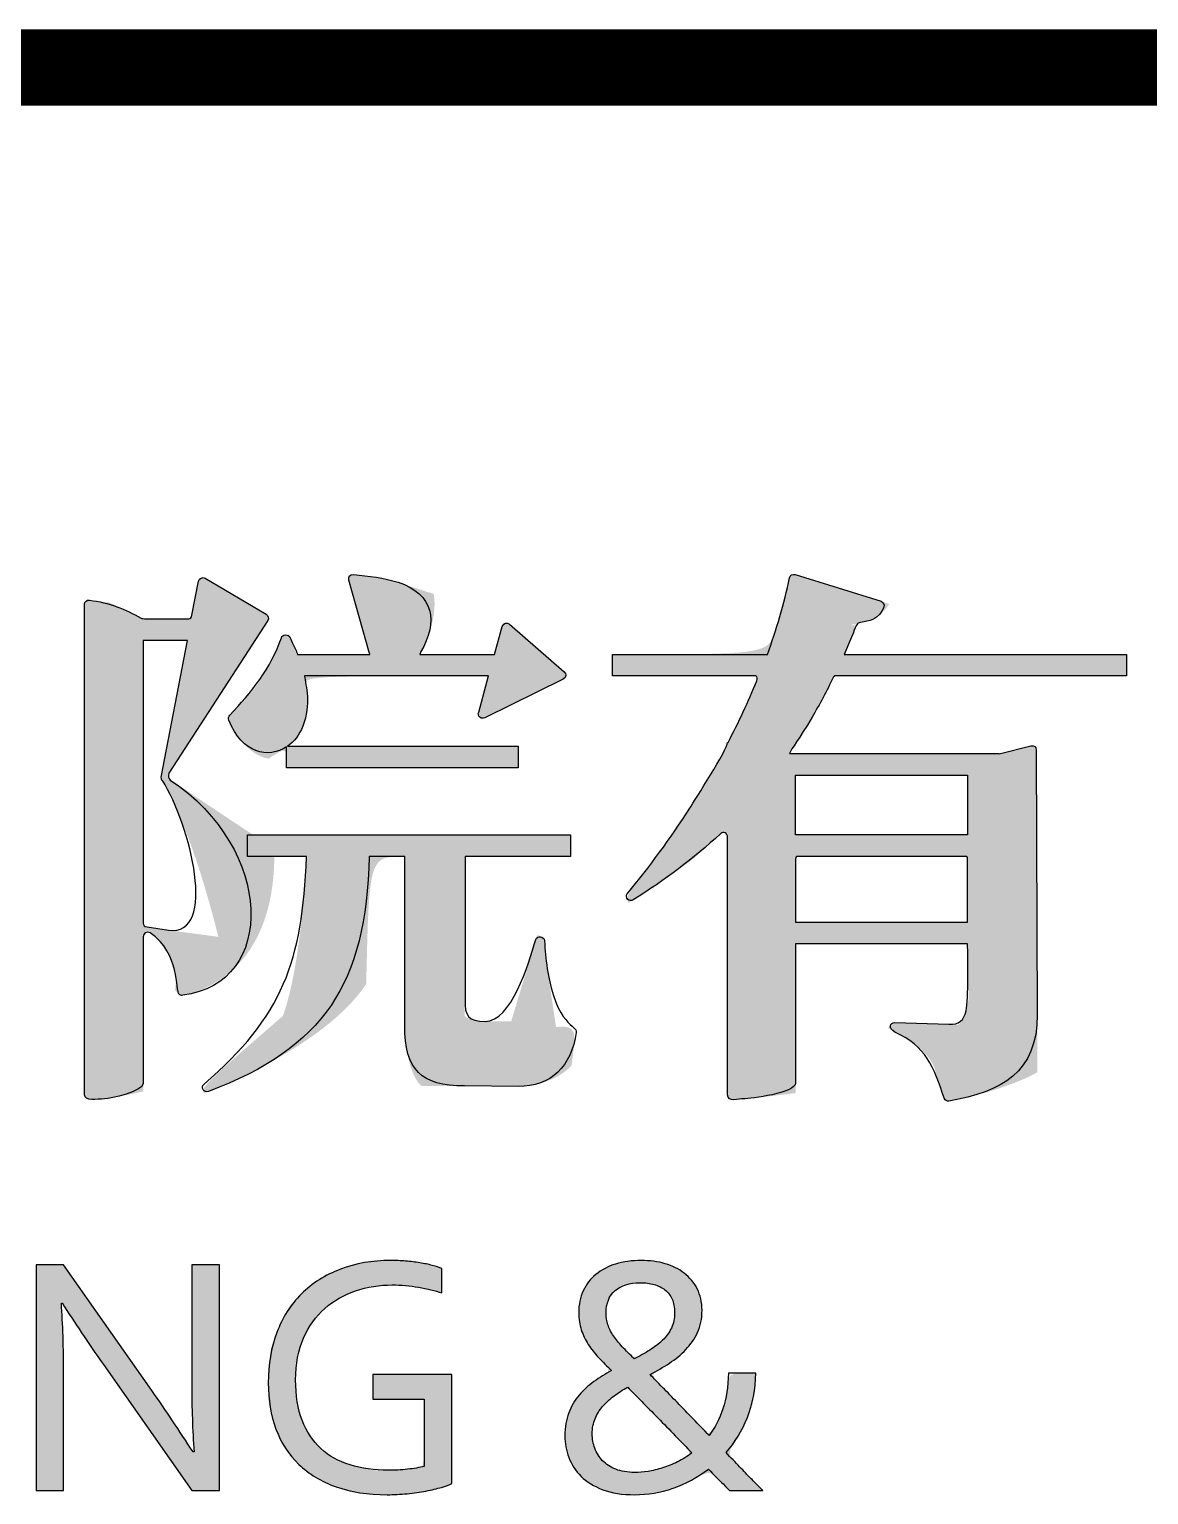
# Model space of a CAD drawing. Extents: x -18502 to 259858, y -468734 to 127958.
# Drawn here: x 102464 to 103840, y -291862 to -290062 of the extents above; entities that cross this region are included whole.
import ezdxf

# ---------------------------------------------------------------- set-up
doc = ezdxf.new("R2010")
doc.units = 0
doc.header["$LTSCALE"] = 1000
doc.layers.add('参照-TK_A1$0$TK', color=161, linetype='CONTINUOUS')
doc.layers.add('参照-TK_A1$0$图层 1', color=7, linetype='CONTINUOUS')

# ---------------------------------------------------------------- blocks, each defined once
blk = doc.blocks.new('参照-TK_A1$0$block 6')
at = {"layer": '参照-TK_A1$0$图层 1'}
h = blk.add_hatch(color=7, dxfattribs=at)
h.dxf.hatch_style = 2
edge = h.paths.add_edge_path()
edge.add_spline(control_points=[(47.2992, -11.998), (47.2992, -11.998), (47.2992, -11.998), (47.3055, -12.0007), (47.3547, -12.0346), (47.3458, -12.094), (47.3529, -12.1013), (47.3539, -12.1022), (47.3556, -12.1031), (47.3584, -12.1022), (47.5122, -12.084), (47.5078, -11.8636), (47.3377, -11.7512), (47.335, -11.7484), (47.3341, -11.7448), (47.3359, -11.7403), (47.3359, -11.7403), (47.497, -11.4907), (47.497, -11.4907), (47.4996, -11.4879), (47.4979, -11.4834), (47.4943, -11.4807), (47.4943, -11.4807), (47.395, -11.4221), (47.395, -11.4221), (47.3905, -11.4193), (47.3851, -11.4221), (47.3842, -11.4267), (47.3842, -11.4267), (47.3735, -11.4824), (47.3735, -11.4824), (47.3729, -11.4861), (47.3708, -11.4877), (47.3682, -11.4884), (47.3682, -11.4884), (47.2992, -11.4884), (47.2992, -11.4884), (47.2946, -11.488), (47.2912, -11.4876), (47.2903, -11.4871), (47.2653, -11.4725), (47.2376, -11.4615), (47.2063, -11.4578), (47.2018, -11.4569), (47.1982, -11.4606), (47.1982, -11.4643), (47.1982, -11.4643), (47.1982, -12.2648), (47.1982, -12.2648), (47.1982, -12.2759), (47.2188, -12.2722), (47.2305, -12.2713), (47.2402, -12.2713), (47.2939, -12.2594), (47.2939, -12.2466), (47.2939, -12.2466), (47.2939, -12.0071), (47.2939, -12.0071), (47.2939, -12.0007), (47.2992, -11.998)], knot_values=[0, 0, 0, 0, 0.5001, 0.5001, 1, 1, 1, 2, 2, 2, 3, 3, 3, 4, 4, 4, 5, 5, 5, 6, 6, 6, 7, 7, 7, 8, 8, 8, 9, 9, 9, 10, 10, 10, 11, 11, 11, 12, 12, 12, 13, 13, 13, 14, 14, 14, 15, 15, 15, 16, 16, 16, 17, 17, 17, 18, 18, 18, 19, 19, 19, 19], degree=3, periodic=0)
edge = h.paths.add_edge_path()
edge.add_spline(control_points=[(47.3661, -11.5235), (47.3661, -11.5235), (47.3661, -11.5235), (47.3661, -11.5235), (47.3661, -11.5235), (47.3234, -11.7467), (47.3234, -11.7467), (47.3234, -11.7495), (47.3243, -11.7512), (47.3252, -11.7521), (47.3709, -11.8235), (47.4165, -12.0071), (47.335, -11.9962), (47.335, -11.9962), (47.3002, -11.9907), (47.3002, -11.9907), (47.2957, -11.9907), (47.2939, -11.9889), (47.2939, -11.9842), (47.2939, -11.9842), (47.2939, -11.5235), (47.2939, -11.5235), (47.2939, -11.5235), (47.3661, -11.5235)], knot_values=[0, 0, 0, 0, 0.5001, 0.5001, 1, 1, 1, 2, 2, 2, 3, 3, 3, 4, 4, 4, 5, 5, 5, 6, 6, 6, 7, 7, 7, 7], degree=3, periodic=0)
h = blk.add_hatch(color=7, dxfattribs=at)
h.dxf.hatch_style = 2
edge = h.paths.add_edge_path()
edge.add_spline(control_points=[(47.5327, -11.5136), (47.5327, -11.5136), (47.5327, -11.5136), (47.5256, -11.5145), (47.5229, -11.5145), (47.5202, -11.5163), (47.5193, -11.519), (47.5024, -11.5693), (47.4701, -11.6086), (47.4352, -11.6452), (47.4334, -11.6479), (47.4326, -11.6507), (47.4334, -11.6534), (47.4555, -11.7089), (47.4985, -11.7165), (47.5279, -11.6968), (47.5279, -11.6968), (47.5279, -11.7312), (47.5279, -11.7312), (47.5279, -11.7312), (47.9058, -11.7312), (47.9058, -11.7312), (47.9058, -11.7312), (47.9058, -11.6961), (47.9058, -11.6961), (47.9058, -11.6961), (47.5293, -11.6961), (47.5293, -11.6961), (47.54, -11.6885), (47.549, -11.6773), (47.5542, -11.6635), (47.5687, -11.6271), (47.5589, -11.5972), (47.5569, -11.5814), (47.5569, -11.5814), (47.8574, -11.5814), (47.8574, -11.5814), (47.8574, -11.5814), (47.8413, -11.6405), (47.8413, -11.6405), (47.8386, -11.6469), (47.845, -11.6525), (47.8512, -11.6497), (47.8512, -11.6497), (47.979, -11.5867), (47.979, -11.5867), (47.9854, -11.5839), (47.9845, -11.5775), (47.9809, -11.5748), (47.9809, -11.5748), (47.8914, -11.4971), (47.8914, -11.4971), (47.8878, -11.4935), (47.8824, -11.4943), (47.8798, -11.5007), (47.8798, -11.5007), (47.8669, -11.5463), (47.8669, -11.5463), (47.8669, -11.5463), (47.7455, -11.5463), (47.7455, -11.5463), (47.7456, -11.5451), (47.746, -11.5439), (47.7466, -11.5427), (47.7759, -11.4926), (47.768, -11.4477), (47.7098, -11.4285), (47.6875, -11.4212), (47.6615, -11.4184), (47.6374, -11.4158), (47.6312, -11.4158), (47.6285, -11.4184), (47.6294, -11.4249), (47.6294, -11.4249), (47.6633, -11.5446), (47.6633, -11.5446), (47.6636, -11.5452), (47.6636, -11.5458), (47.6636, -11.5463), (47.6636, -11.5463), (47.5459, -11.5463), (47.5459, -11.5463), (47.5436, -11.5411), (47.5414, -11.5345), (47.5381, -11.5291), (47.5355, -11.5227), (47.5327, -11.5136)], knot_values=[0, 0, 0, 0, 0.5001, 0.5001, 1, 1, 1, 2, 2, 2, 3, 3, 3, 4, 4, 4, 5, 5, 5, 6, 6, 6, 7, 7, 7, 8, 8, 8, 9, 9, 9, 10, 10, 10, 11, 11, 11, 12, 12, 12, 13, 13, 13, 14, 14, 14, 15, 15, 15, 16, 16, 16, 17, 17, 17, 18, 18, 18, 19, 19, 19, 20, 20, 20, 21, 21, 21, 22, 22, 22, 23, 23, 23, 24, 24, 24, 25, 25, 25, 26, 26, 26, 27, 27, 27, 28, 28, 28, 28], degree=3, periodic=0)
h = blk.add_hatch(color=7, dxfattribs=at)
h.dxf.hatch_style = 2
edge = h.paths.add_edge_path()
edge.add_spline(control_points=[(48.8985, -11.5814), (48.8985, -11.5814), (48.8985, -11.5814), (48.8985, -11.5814), (48.8985, -11.5814), (48.8985, -11.5463), (48.8985, -11.5463), (48.8985, -11.5463), (48.4375, -11.5463), (48.4375, -11.5463), (48.4674, -11.4824), (48.4483, -11.4994), (48.48, -11.4907), (48.4942, -11.4879), (48.5112, -11.4643), (48.4979, -11.4596), (48.4979, -11.4596), (48.3575, -11.4158), (48.3575, -11.4158), (48.353, -11.4148), (48.3495, -11.4167), (48.3484, -11.4212), (48.3397, -11.4639), (48.3271, -11.5059), (48.3124, -11.5463), (48.3124, -11.5463), (48.0598, -11.5463), (48.0598, -11.5463), (48.0598, -11.5463), (48.0598, -11.5814), (48.0598, -11.5814), (48.0598, -11.5814), (48.2937, -11.5814), (48.2937, -11.5814), (48.2959, -11.5835), (48.2965, -11.5864), (48.2949, -11.5894), (48.2814, -11.6233), (48.2653, -11.6571), (48.2482, -11.6899), (48.2482, -11.6899), (48.2474, -11.6899), (48.2474, -11.6899), (48.2474, -11.7009), (48.1937, -11.7841), (48.1858, -11.7969), (48.1535, -11.848), (48.1204, -11.892), (48.0837, -11.9368), (48.0792, -11.9431), (48.0864, -11.9514), (48.0936, -11.9468), (48.1446, -11.9148), (48.192, -11.8792), (48.2358, -11.839), (48.2403, -11.8344), (48.2474, -11.838), (48.2474, -11.8444), (48.2474, -11.8444), (48.2474, -12.2648), (48.2474, -12.2648), (48.2474, -12.2777), (48.2662, -12.2713), (48.2733, -12.2713), (48.285, -12.2713), (48.3584, -12.2621), (48.3584, -12.2457), (48.3584, -12.2457), (48.3584, -12.0185), (48.3584, -12.0185), (48.3584, -12.0185), (48.6391, -12.0185), (48.6391, -12.0185), (48.6392, -12.0408), (48.6409, -12.1086), (48.6365, -12.1278), (48.6338, -12.1433), (48.624, -12.1507), (48.6087, -12.1498), (48.6087, -12.1498), (48.5202, -12.1471), (48.5202, -12.1471), (48.5122, -12.1471), (48.5095, -12.1561), (48.5202, -12.1625), (48.5703, -12.1845), (48.5846, -12.2201), (48.6008, -12.2704), (48.6025, -12.2741), (48.6052, -12.2759), (48.6087, -12.275), (48.6947, -12.2603), (48.7528, -12.2283), (48.7528, -12.1342), (48.7528, -12.1342), (48.751, -11.7029), (48.751, -11.7029), (48.751, -11.6963), (48.7483, -11.6945), (48.7421, -11.6955), (48.7421, -11.6955), (48.6904, -11.7087), (48.6904, -11.7087), (48.6904, -11.7087), (48.6904, -11.7081), (48.6904, -11.7081), (48.6904, -11.7081), (48.3482, -11.7081), (48.3482, -11.7081), (48.3517, -11.6999), (48.3639, -11.6852), (48.3852, -11.6488), (48.3976, -11.6278), (48.4093, -11.6058), (48.4201, -11.5831), (48.4208, -11.5822), (48.4214, -11.5819), (48.4221, -11.5814), (48.4221, -11.5814), (48.8985, -11.5814)], knot_values=[0, 0, 0, 0, 0.5001, 0.5001, 1, 1, 1, 2, 2, 2, 3, 3, 3, 4, 4, 4, 5, 5, 5, 6, 6, 6, 7, 7, 7, 8, 8, 8, 9, 9, 9, 10, 10, 10, 11, 11, 11, 12, 12, 12, 13, 13, 13, 14, 14, 14, 15, 15, 15, 16, 16, 16, 17, 17, 17, 18, 18, 18, 19, 19, 19, 20, 20, 20, 21, 21, 21, 22, 22, 22, 23, 23, 23, 24, 24, 24, 25, 25, 25, 26, 26, 26, 27, 27, 27, 28, 28, 28, 29, 29, 29, 30, 30, 30, 31, 31, 31, 32, 32, 32, 33, 33, 33, 34, 34, 34, 35, 35, 35, 36, 36, 36, 37, 37, 37, 38, 38, 38, 39, 39, 39, 39], degree=3, periodic=0)
h.paths.add_polyline_path([(48.6391, -11.7432), (48.6391, -11.8408), (48.3584, -11.8408), (48.3584, -11.7432)])
edge = h.paths.add_edge_path()
edge.add_spline(control_points=[(48.3584, -11.8801), (48.3584, -11.8801), (48.3584, -11.8801), (48.3584, -11.8801), (48.3584, -11.8784), (48.359, -11.8772), (48.3597, -11.876), (48.3597, -11.876), (48.6378, -11.876), (48.6378, -11.876), (48.6384, -11.8772), (48.6391, -11.8784), (48.6391, -11.8801), (48.6391, -11.8801), (48.6391, -11.9833), (48.6391, -11.9833), (48.6391, -11.9833), (48.3584, -11.9833), (48.3584, -11.9833), (48.3584, -11.9833), (48.3584, -11.8801)], knot_values=[0, 0, 0, 0, 0.5001, 0.5001, 1, 1, 1, 2, 2, 2, 3, 3, 3, 4, 4, 4, 5, 5, 5, 6, 6, 6, 6], degree=3, periodic=0)
h = blk.add_hatch(color=7, dxfattribs=at)
h.dxf.hatch_style = 2
edge = h.paths.add_edge_path()
edge.add_spline(control_points=[(47.7474, -12.2503), (47.7474, -12.2503), (47.7474, -12.2503), (47.8182, -12.2503), (47.8182, -12.2503), (47.9057, -12.2512), (47.9057, -12.2512), (47.9594, -12.2521), (47.9926, -12.2175), (48.0005, -12.1633), (48.0032, -12.1507), (47.9675, -12.1543), (47.9532, -12.0592), (47.9505, -12.0419), (47.9496, -12.0291), (47.9487, -12.0135), (47.9478, -12.0063), (47.9371, -12.0044), (47.9343, -12.0117), (47.9227, -12.0519), (47.8942, -12.1452), (47.852, -12.1452), (47.8244, -12.1452), (47.8182, -12.136), (47.819, -12.1095), (47.819, -12.1095), (47.819, -11.876), (47.819, -11.876), (47.819, -11.876), (47.9909, -11.876), (47.9909, -11.876), (47.9909, -11.876), (47.9909, -11.8408), (47.9909, -11.8408), (47.9909, -11.8408), (47.4642, -11.8408), (47.4642, -11.8408), (47.4642, -11.8408), (47.4642, -11.876), (47.4642, -11.876), (47.4642, -11.876), (47.5603, -11.876), (47.5603, -11.876), (47.5603, -11.876), (47.5604, -11.8763), (47.5604, -11.8764), (47.5533, -12.0483), (47.522, -12.136), (47.3932, -12.2474), (47.387, -12.254), (47.3932, -12.2621), (47.4003, -12.2594), (47.5889, -12.1882), (47.6578, -12.0841), (47.6624, -11.876), (47.6624, -11.876), (47.7206, -11.876), (47.7206, -11.876), (47.7206, -11.876), (47.7206, -12.1515), (47.7206, -12.1515), (47.7206, -12.2247), (47.7474, -12.2503)], knot_values=[0, 0, 0, 0, 0.5001, 0.5001, 1, 1, 1, 2, 2, 2, 3, 3, 3, 4, 4, 4, 5, 5, 5, 6, 6, 6, 7, 7, 7, 8, 8, 8, 9, 9, 9, 10, 10, 10, 11, 11, 11, 12, 12, 12, 13, 13, 13, 14, 14, 14, 15, 15, 15, 16, 16, 16, 17, 17, 17, 18, 18, 18, 19, 19, 19, 20, 20, 20, 20], degree=3, periodic=0)
h = blk.add_hatch(color=7, dxfattribs=at)
h.dxf.hatch_style = 2
edge = h.paths.add_edge_path()
edge.add_spline(control_points=[(47.119, -12.9105), (47.119, -12.9105), (47.119, -12.9105), (47.119, -12.9105), (47.119, -12.9105), (47.119, -12.5421), (47.119, -12.5421), (47.119, -12.5421), (47.1636, -12.5421), (47.1636, -12.5421), (47.1636, -12.5421), (47.3082, -12.7476), (47.3082, -12.7476), (47.3308, -12.7801), (47.3531, -12.8135), (47.3752, -12.8477), (47.3752, -12.8477), (47.3768, -12.8477), (47.3768, -12.8477), (47.3744, -12.8119), (47.3731, -12.7755), (47.3731, -12.7382), (47.3731, -12.7382), (47.3731, -12.5421), (47.3731, -12.5421), (47.3731, -12.5421), (47.4183, -12.5421), (47.4183, -12.5421), (47.4183, -12.5421), (47.4183, -12.9105), (47.4183, -12.9105), (47.4183, -12.9105), (47.3735, -12.9105), (47.3735, -12.9105), (47.3735, -12.9105), (47.2289, -12.7051), (47.2289, -12.7051), (47.2039, -12.6693), (47.1816, -12.6359), (47.162, -12.6049), (47.162, -12.6049), (47.1603, -12.6049), (47.1603, -12.6049), (47.1628, -12.6386), (47.1639, -12.6776), (47.1639, -12.7225), (47.1639, -12.7225), (47.1639, -12.9105), (47.1639, -12.9105), (47.1639, -12.9105), (47.119, -12.9105)], knot_values=[0, 0, 0, 0, 0.5001, 0.5001, 1, 1, 1, 2, 2, 2, 3, 3, 3, 4, 4, 4, 5, 5, 5, 6, 6, 6, 7, 7, 7, 8, 8, 8, 9, 9, 9, 10, 10, 10, 11, 11, 11, 12, 12, 12, 13, 13, 13, 14, 14, 14, 15, 15, 15, 16, 16, 16, 16], degree=3, periodic=0)
h = blk.add_hatch(color=7, dxfattribs=at)
h.dxf.hatch_style = 2
edge = h.paths.add_edge_path()
edge.add_spline(control_points=[(47.6709, -12.8775), (47.6709, -12.8775), (47.6709, -12.8775), (47.6938, -12.8775), (47.7043, -12.8775), (47.7147, -12.877), (47.7252, -12.8759), (47.7355, -12.8748), (47.7446, -12.8732), (47.7526, -12.8712), (47.7526, -12.8712), (47.7526, -12.7615), (47.7526, -12.7615), (47.7526, -12.7615), (47.6686, -12.7615), (47.6686, -12.7615), (47.6686, -12.7615), (47.6686, -12.7212), (47.6686, -12.7212), (47.6686, -12.7212), (47.7975, -12.7212), (47.7975, -12.7212), (47.7975, -12.7212), (47.7975, -12.8993), (47.7975, -12.8993), (47.7936, -12.9013), (47.788, -12.9032), (47.7805, -12.9054), (47.7731, -12.9075), (47.7646, -12.9095), (47.7552, -12.9114), (47.7457, -12.9132), (47.7353, -12.9148), (47.7245, -12.9158), (47.7134, -12.9168), (47.7026, -12.9174), (47.6921, -12.9174), (47.6604, -12.9174), (47.6325, -12.9131), (47.6086, -12.9045), (47.5844, -12.8959), (47.564, -12.8836), (47.5478, -12.8679), (47.5314, -12.8522), (47.519, -12.8329), (47.5105, -12.8103), (47.502, -12.7878), (47.498, -12.7626), (47.498, -12.7349), (47.498, -12.7048), (47.5026, -12.6774), (47.5118, -12.6528), (47.5211, -12.6283), (47.5344, -12.6072), (47.552, -12.5898), (47.5696, -12.5723), (47.5908, -12.5588), (47.6157, -12.5495), (47.6404, -12.5399), (47.668, -12.5352), (47.6977, -12.5352), (47.706, -12.5352), (47.714, -12.5356), (47.722, -12.5362), (47.7301, -12.5369), (47.7378, -12.5378), (47.7451, -12.539), (47.7526, -12.5402), (47.7593, -12.5416), (47.7655, -12.5432), (47.7718, -12.5448), (47.777, -12.5466), (47.7812, -12.5485), (47.7812, -12.5485), (47.7812, -12.5881), (47.7812, -12.5881), (47.7703, -12.5844), (47.7575, -12.5814), (47.7432, -12.5789), (47.7289, -12.5764), (47.7147, -12.5751), (47.7003, -12.5751), (47.6794, -12.5751), (47.6593, -12.5783), (47.6404, -12.5847), (47.6214, -12.591), (47.6046, -12.6006), (47.5902, -12.6134), (47.5757, -12.6264), (47.564, -12.6424), (47.5555, -12.6618), (47.5468, -12.6811), (47.5426, -12.7038), (47.5426, -12.7299), (47.5426, -12.7555), (47.5461, -12.7775), (47.5532, -12.796), (47.5604, -12.8146), (47.5706, -12.8298), (47.5838, -12.842), (47.5967, -12.8541), (47.6127, -12.863), (47.6314, -12.8688), (47.6501, -12.8746), (47.6709, -12.8775)], knot_values=[0, 0, 0, 0, 0.5001, 0.5001, 1, 1, 1, 2, 2, 2, 3, 3, 3, 4, 4, 4, 5, 5, 5, 6, 6, 6, 7, 7, 7, 8, 8, 8, 9, 9, 9, 10, 10, 10, 11, 11, 11, 12, 12, 12, 13, 13, 13, 14, 14, 14, 15, 15, 15, 16, 16, 16, 17, 17, 17, 18, 18, 18, 19, 19, 19, 20, 20, 20, 21, 21, 21, 22, 22, 22, 23, 23, 23, 24, 24, 24, 25, 25, 25, 26, 26, 26, 27, 27, 27, 28, 28, 28, 29, 29, 29, 30, 30, 30, 31, 31, 31, 32, 32, 32, 33, 33, 33, 34, 34, 34, 34], degree=3, periodic=0)
h = blk.add_hatch(color=7, dxfattribs=at)
h.dxf.hatch_style = 2
edge = h.paths.add_edge_path()
edge.add_spline(control_points=[(48.2088, -12.8117), (48.2088, -12.8117), (48.2088, -12.8117), (48.2173, -12.8207), (48.2267, -12.8085), (48.2343, -12.7939), (48.2398, -12.7773), (48.2455, -12.7606), (48.2484, -12.7412), (48.2488, -12.7189), (48.2488, -12.7189), (48.2934, -12.7189), (48.2934, -12.7189), (48.293, -12.7456), (48.2885, -12.7697), (48.2797, -12.7914), (48.2711, -12.8129), (48.2594, -12.8322), (48.2449, -12.8488), (48.2527, -12.8569), (48.2602, -12.8646), (48.2671, -12.8717), (48.2739, -12.879), (48.2801, -12.8852), (48.2854, -12.8907), (48.2907, -12.8962), (48.2952, -12.9007), (48.2984, -12.9041), (48.3019, -12.9074), (48.304, -12.9096), (48.305, -12.9105), (48.305, -12.9105), (48.2507, -12.9105), (48.2507, -12.9105), (48.25, -12.9098), (48.2463, -12.9063), (48.2401, -12.8999), (48.2337, -12.8936), (48.2257, -12.8855), (48.2162, -12.8756), (48.1983, -12.8892), (48.1791, -12.8995), (48.1586, -12.9067), (48.1379, -12.9139), (48.117, -12.9174), (48.0959, -12.9174), (48.0757, -12.9174), (48.0584, -12.9148), (48.0439, -12.9092), (48.0295, -12.9037), (48.0176, -12.8964), (48.0085, -12.8875), (47.9993, -12.8784), (47.9926, -12.8682), (47.9883, -12.8567), (47.9841, -12.8453), (47.982, -12.8335), (47.982, -12.8216), (47.982, -12.8073), (47.9841, -12.7947), (47.9882, -12.7839), (47.9923, -12.773), (47.9979, -12.7635), (48.005, -12.755), (48.0121, -12.7467), (48.0203, -12.7393), (48.0294, -12.7329), (48.0385, -12.7263), (48.048, -12.7203), (48.058, -12.7148), (48.0506, -12.7078), (48.0437, -12.7009), (48.0372, -12.6938), (48.0308, -12.6868), (48.025, -12.6796), (48.0201, -12.6721), (48.0152, -12.6646), (48.0115, -12.6567), (48.0087, -12.6483), (48.0059, -12.64), (48.0045, -12.6308), (48.0045, -12.6209), (48.0045, -12.6072), (48.007, -12.5953), (48.012, -12.5847), (48.0167, -12.5741), (48.0236, -12.5651), (48.0327, -12.5579), (48.0416, -12.5505), (48.0524, -12.5448), (48.0648, -12.541), (48.0774, -12.5371), (48.0912, -12.5352), (48.1065, -12.5352), (48.1204, -12.5352), (48.1334, -12.537), (48.1454, -12.5405), (48.1575, -12.5439), (48.1679, -12.5492), (48.1768, -12.556), (48.1858, -12.563), (48.1928, -12.5714), (48.1979, -12.5815), (48.203, -12.5916), (48.2057, -12.6033), (48.2057, -12.6165), (48.2057, -12.6302), (48.2032, -12.6424), (48.1984, -12.6527), (48.1935, -12.6631), (48.1873, -12.6724), (48.1794, -12.6806), (48.1716, -12.6889), (48.1625, -12.6963), (48.1524, -12.7028), (48.1423, -12.7094), (48.1319, -12.7155), (48.121, -12.7214), (48.1272, -12.7276), (48.1339, -12.7347), (48.1415, -12.7424), (48.1492, -12.7503), (48.1572, -12.7585), (48.1655, -12.7671), (48.1738, -12.7757), (48.1824, -12.7846), (48.1913, -12.7937), (48.1999, -12.8028), (48.2088, -12.8117)], knot_values=[0, 0, 0, 0, 0.5001, 0.5001, 1, 1, 1, 2, 2, 2, 3, 3, 3, 4, 4, 4, 5, 5, 5, 6, 6, 6, 7, 7, 7, 8, 8, 8, 9, 9, 9, 10, 10, 10, 11, 11, 11, 12, 12, 12, 13, 13, 13, 14, 14, 14, 15, 15, 15, 16, 16, 16, 17, 17, 17, 18, 18, 18, 19, 19, 19, 20, 20, 20, 21, 21, 21, 22, 22, 22, 23, 23, 23, 24, 24, 24, 25, 25, 25, 26, 26, 26, 27, 27, 27, 28, 28, 28, 29, 29, 29, 30, 30, 30, 31, 31, 31, 32, 32, 32, 33, 33, 33, 34, 34, 34, 35, 35, 35, 36, 36, 36, 37, 37, 37, 38, 38, 38, 39, 39, 39, 40, 40, 40, 41, 41, 41, 42, 42, 42, 42], degree=3, periodic=0)
edge = h.paths.add_edge_path()
edge.add_spline(control_points=[(48.028, -12.8342), (48.028, -12.8342), (48.028, -12.8342), (48.0308, -12.8417), (48.0336, -12.8492), (48.0377, -12.8559), (48.0434, -12.8619), (48.0491, -12.8676), (48.0564, -12.8724), (48.065, -12.8759), (48.0737, -12.8793), (48.0839, -12.8811), (48.0957, -12.8811), (48.1025, -12.8811), (48.1098, -12.8805), (48.1176, -12.8793), (48.1253, -12.8781), (48.1333, -12.8762), (48.1415, -12.8736), (48.1495, -12.8711), (48.1576, -12.8677), (48.1658, -12.8638), (48.174, -12.8597), (48.1818, -12.8548), (48.1893, -12.8492), (48.1805, -12.8402), (48.1713, -12.8307), (48.1619, -12.8211), (48.1525, -12.8113), (48.1432, -12.8017), (48.1339, -12.7923), (48.1246, -12.7828), (48.1157, -12.7738), (48.1073, -12.7652), (48.0987, -12.7565), (48.0912, -12.7488), (48.0845, -12.7418), (48.0763, -12.7464), (48.0688, -12.7512), (48.0619, -12.7565), (48.0548, -12.7617), (48.0488, -12.7674), (48.0435, -12.7734), (48.0384, -12.7795), (48.0342, -12.7861), (48.0311, -12.7936), (48.0282, -12.8009), (48.0266, -12.8091), (48.0266, -12.8183), (48.0266, -12.8264), (48.028, -12.8342)], knot_values=[0, 0, 0, 0, 0.5001, 0.5001, 1, 1, 1, 2, 2, 2, 3, 3, 3, 4, 4, 4, 5, 5, 5, 6, 6, 6, 7, 7, 7, 8, 8, 8, 9, 9, 9, 10, 10, 10, 11, 11, 11, 12, 12, 12, 13, 13, 13, 14, 14, 14, 15, 15, 15, 16, 16, 16, 16], degree=3, periodic=0)
edge = h.paths.add_edge_path()
edge.add_spline(control_points=[(48.1344, -12.5762), (48.1344, -12.5762), (48.1344, -12.5762), (48.1275, -12.5744), (48.1206, -12.5725), (48.1131, -12.5715), (48.1047, -12.5715), (48.0876, -12.5715), (48.0739, -12.5759), (48.0641, -12.5842), (48.0542, -12.5927), (48.0491, -12.6049), (48.0491, -12.6209), (48.0491, -12.6276), (48.0502, -12.6341), (48.0522, -12.6402), (48.0543, -12.6462), (48.0572, -12.6522), (48.0611, -12.658), (48.0652, -12.6639), (48.0699, -12.6698), (48.0756, -12.6759), (48.0813, -12.6821), (48.0879, -12.6886), (48.0952, -12.6958), (48.1039, -12.6912), (48.1124, -12.6864), (48.1204, -12.6815), (48.1284, -12.6765), (48.1354, -12.6711), (48.1415, -12.6652), (48.1475, -12.6593), (48.1523, -12.6527), (48.1558, -12.6454), (48.1592, -12.6381), (48.161, -12.6297), (48.161, -12.6203), (48.161, -12.6117), (48.1596, -12.6044), (48.1569, -12.5983), (48.154, -12.5922), (48.1503, -12.5873), (48.1452, -12.5832), (48.1403, -12.5791), (48.1344, -12.5762)], knot_values=[0, 0, 0, 0, 0.5001, 0.5001, 1, 1, 1, 2, 2, 2, 3, 3, 3, 4, 4, 4, 5, 5, 5, 6, 6, 6, 7, 7, 7, 8, 8, 8, 9, 9, 9, 10, 10, 10, 11, 11, 11, 12, 12, 12, 13, 13, 13, 14, 14, 14, 14], degree=3, periodic=0)
at = {"layer": '参照-TK_A1$0$图层 1', "color": 7}
blk.add_lwpolyline([(48.6391, -11.7432), (48.6391, -11.8408), (48.3584, -11.8408), (48.3584, -11.7432), (48.6391, -11.7432)], dxfattribs=at)
for points, knots in [([(47.3377, -11.7512), (47.335, -11.7484), (47.3341, -11.7448), (47.3359, -11.7403), (47.3359, -11.7403), (47.497, -11.4907), (47.497, -11.4907), (47.4996, -11.4879), (47.4979, -11.4834), (47.4943, -11.4807), (47.4943, -11.4807), (47.395, -11.4221), (47.395, -11.4221), (47.3905, -11.4193), (47.3851, -11.4221), (47.3842, -11.4267), (47.3842, -11.4267), (47.3735, -11.4824), (47.3735, -11.4824), (47.3729, -11.4861), (47.3708, -11.4877), (47.3682, -11.4884), (47.3682, -11.4884), (47.2992, -11.4884), (47.2992, -11.4884), (47.2946, -11.488), (47.2912, -11.4876), (47.2903, -11.4871), (47.2653, -11.4725), (47.2376, -11.4615), (47.2063, -11.4578), (47.2018, -11.4569), (47.1982, -11.4606), (47.1982, -11.4643), (47.1982, -11.4643), (47.1982, -12.2648), (47.1982, -12.2648), (47.1982, -12.2759), (47.2188, -12.2722), (47.2305, -12.2713), (47.2402, -12.2713), (47.2939, -12.2594), (47.2939, -12.2466), (47.2939, -12.2466), (47.2939, -12.0071), (47.2939, -12.0071), (47.2939, -12.0007), (47.2992, -11.998), (47.3055, -12.0007), (47.3547, -12.0346), (47.3458, -12.094), (47.3529, -12.1013), (47.3539, -12.1022), (47.3556, -12.1031), (47.3584, -12.1022), (47.5122, -12.084), (47.5078, -11.8636), (47.3377, -11.7512)], [0, 0, 0, 0, 1, 1, 1, 2, 2, 2, 3, 3, 3, 4, 4, 4, 5, 5, 5, 6, 6, 6, 7, 7, 7, 8, 8, 8, 9, 9, 9, 10, 10, 10, 11, 11, 11, 12, 12, 12, 13, 13, 13, 14, 14, 14, 15, 15, 15, 16, 16, 16, 17, 17, 17, 18, 18, 18, 19, 19, 19, 19]), ([(47.4334, -11.6534), (47.4555, -11.7089), (47.4985, -11.7165), (47.5279, -11.6968), (47.5279, -11.6968), (47.5279, -11.7312), (47.5279, -11.7312), (47.5279, -11.7312), (47.9058, -11.7312), (47.9058, -11.7312), (47.9058, -11.7312), (47.9058, -11.6961), (47.9058, -11.6961), (47.9058, -11.6961), (47.5293, -11.6961), (47.5293, -11.6961), (47.54, -11.6885), (47.549, -11.6773), (47.5542, -11.6635), (47.5687, -11.6271), (47.5589, -11.5972), (47.5569, -11.5814), (47.5569, -11.5814), (47.8574, -11.5814), (47.8574, -11.5814), (47.8574, -11.5814), (47.8413, -11.6405), (47.8413, -11.6405), (47.8386, -11.6469), (47.845, -11.6525), (47.8512, -11.6497), (47.8512, -11.6497), (47.979, -11.5867), (47.979, -11.5867), (47.9854, -11.5839), (47.9845, -11.5775), (47.9809, -11.5748), (47.9809, -11.5748), (47.8914, -11.4971), (47.8914, -11.4971), (47.8878, -11.4935), (47.8824, -11.4943), (47.8798, -11.5007), (47.8798, -11.5007), (47.8669, -11.5463), (47.8669, -11.5463), (47.8669, -11.5463), (47.7455, -11.5463), (47.7455, -11.5463), (47.7456, -11.5451), (47.746, -11.5439), (47.7466, -11.5427), (47.7759, -11.4926), (47.768, -11.4477), (47.7098, -11.4285), (47.6875, -11.4212), (47.6615, -11.4184), (47.6374, -11.4158), (47.6312, -11.4158), (47.6285, -11.4184), (47.6294, -11.4249), (47.6294, -11.4249), (47.6633, -11.5446), (47.6633, -11.5446), (47.6636, -11.5452), (47.6636, -11.5458), (47.6636, -11.5463), (47.6636, -11.5463), (47.5459, -11.5463), (47.5459, -11.5463), (47.5436, -11.5411), (47.5414, -11.5345), (47.5381, -11.5291), (47.5355, -11.5227), (47.5327, -11.5136), (47.5256, -11.5145), (47.5229, -11.5145), (47.5202, -11.5163), (47.5193, -11.519), (47.5024, -11.5693), (47.4701, -11.6086), (47.4352, -11.6452), (47.4334, -11.6479), (47.4326, -11.6507), (47.4334, -11.6534)], [0, 0, 0, 0, 1, 1, 1, 2, 2, 2, 3, 3, 3, 4, 4, 4, 5, 5, 5, 6, 6, 6, 7, 7, 7, 8, 8, 8, 9, 9, 9, 10, 10, 10, 11, 11, 11, 12, 12, 12, 13, 13, 13, 14, 14, 14, 15, 15, 15, 16, 16, 16, 17, 17, 17, 18, 18, 18, 19, 19, 19, 20, 20, 20, 21, 21, 21, 22, 22, 22, 23, 23, 23, 24, 24, 24, 25, 25, 25, 26, 26, 26, 27, 27, 27, 28, 28, 28, 28]), ([(48.48, -11.4907), (48.4942, -11.4879), (48.5112, -11.4643), (48.4979, -11.4596), (48.4979, -11.4596), (48.3575, -11.4158), (48.3575, -11.4158), (48.353, -11.4148), (48.3495, -11.4167), (48.3484, -11.4212), (48.3397, -11.4639), (48.3271, -11.5059), (48.3124, -11.5463), (48.3124, -11.5463), (48.0598, -11.5463), (48.0598, -11.5463), (48.0598, -11.5463), (48.0598, -11.5814), (48.0598, -11.5814), (48.0598, -11.5814), (48.2937, -11.5814), (48.2937, -11.5814), (48.2959, -11.5835), (48.2965, -11.5864), (48.2949, -11.5894), (48.2814, -11.6233), (48.2653, -11.6571), (48.2482, -11.6899), (48.2482, -11.6899), (48.2474, -11.6899), (48.2474, -11.6899), (48.2474, -11.7009), (48.1937, -11.7841), (48.1858, -11.7969), (48.1535, -11.848), (48.1204, -11.892), (48.0837, -11.9368), (48.0792, -11.9431), (48.0864, -11.9514), (48.0936, -11.9468), (48.1446, -11.9148), (48.192, -11.8792), (48.2358, -11.839), (48.2403, -11.8344), (48.2474, -11.838), (48.2474, -11.8444), (48.2474, -11.8444), (48.2474, -12.2648), (48.2474, -12.2648), (48.2474, -12.2777), (48.2662, -12.2713), (48.2733, -12.2713), (48.285, -12.2713), (48.3584, -12.2621), (48.3584, -12.2457), (48.3584, -12.2457), (48.3584, -12.0185), (48.3584, -12.0185), (48.3584, -12.0185), (48.6391, -12.0185), (48.6391, -12.0185), (48.6392, -12.0408), (48.6409, -12.1086), (48.6365, -12.1278), (48.6338, -12.1433), (48.624, -12.1507), (48.6087, -12.1498), (48.6087, -12.1498), (48.5202, -12.1471), (48.5202, -12.1471), (48.5122, -12.1471), (48.5095, -12.1561), (48.5202, -12.1625), (48.5703, -12.1845), (48.5846, -12.2201), (48.6008, -12.2704), (48.6025, -12.2741), (48.6052, -12.2759), (48.6087, -12.275), (48.6947, -12.2603), (48.7528, -12.2283), (48.7528, -12.1342), (48.7528, -12.1342), (48.751, -11.7029), (48.751, -11.7029), (48.751, -11.6963), (48.7483, -11.6945), (48.7421, -11.6955), (48.7421, -11.6955), (48.6904, -11.7087), (48.6904, -11.7087), (48.6904, -11.7087), (48.6904, -11.7081), (48.6904, -11.7081), (48.6904, -11.7081), (48.3482, -11.7081), (48.3482, -11.7081), (48.3517, -11.6999), (48.3639, -11.6852), (48.3852, -11.6488), (48.3976, -11.6278), (48.4093, -11.6058), (48.4201, -11.5831), (48.4208, -11.5822), (48.4214, -11.5819), (48.4221, -11.5814), (48.4221, -11.5814), (48.8985, -11.5814), (48.8985, -11.5814), (48.8985, -11.5814), (48.8985, -11.5463), (48.8985, -11.5463), (48.8985, -11.5463), (48.4375, -11.5463), (48.4375, -11.5463), (48.4674, -11.4824), (48.4483, -11.4994), (48.48, -11.4907)], [0, 0, 0, 0, 1, 1, 1, 2, 2, 2, 3, 3, 3, 4, 4, 4, 5, 5, 5, 6, 6, 6, 7, 7, 7, 8, 8, 8, 9, 9, 9, 10, 10, 10, 11, 11, 11, 12, 12, 12, 13, 13, 13, 14, 14, 14, 15, 15, 15, 16, 16, 16, 17, 17, 17, 18, 18, 18, 19, 19, 19, 20, 20, 20, 21, 21, 21, 22, 22, 22, 23, 23, 23, 24, 24, 24, 25, 25, 25, 26, 26, 26, 27, 27, 27, 28, 28, 28, 29, 29, 29, 30, 30, 30, 31, 31, 31, 32, 32, 32, 33, 33, 33, 34, 34, 34, 35, 35, 35, 36, 36, 36, 37, 37, 37, 38, 38, 38, 39, 39, 39, 39]), ([(47.335, -11.9962), (47.335, -11.9962), (47.3002, -11.9907), (47.3002, -11.9907), (47.2957, -11.9907), (47.2939, -11.9889), (47.2939, -11.9842), (47.2939, -11.9842), (47.2939, -11.5235), (47.2939, -11.5235), (47.2939, -11.5235), (47.3661, -11.5235), (47.3661, -11.5235), (47.3661, -11.5235), (47.3234, -11.7467), (47.3234, -11.7467), (47.3234, -11.7495), (47.3243, -11.7512), (47.3252, -11.7521), (47.3709, -11.8235), (47.4165, -12.0071), (47.335, -11.9962)], [0, 0, 0, 0, 1, 1, 1, 2, 2, 2, 3, 3, 3, 4, 4, 4, 5, 5, 5, 6, 6, 6, 7, 7, 7, 7]), ([(47.9532, -12.0592), (47.9505, -12.0419), (47.9496, -12.0291), (47.9487, -12.0135), (47.9478, -12.0063), (47.9371, -12.0044), (47.9343, -12.0117), (47.9227, -12.0519), (47.8942, -12.1452), (47.852, -12.1452), (47.8244, -12.1452), (47.8182, -12.136), (47.819, -12.1095), (47.819, -12.1095), (47.819, -11.876), (47.819, -11.876), (47.819, -11.876), (47.9909, -11.876), (47.9909, -11.876), (47.9909, -11.876), (47.9909, -11.8408), (47.9909, -11.8408), (47.9909, -11.8408), (47.4642, -11.8408), (47.4642, -11.8408), (47.4642, -11.8408), (47.4642, -11.876), (47.4642, -11.876), (47.4642, -11.876), (47.5603, -11.876), (47.5603, -11.876), (47.5603, -11.876), (47.5604, -11.8763), (47.5604, -11.8764), (47.5533, -12.0483), (47.522, -12.136), (47.3932, -12.2474), (47.387, -12.254), (47.3932, -12.2621), (47.4003, -12.2594), (47.5889, -12.1882), (47.6578, -12.0841), (47.6624, -11.876), (47.6624, -11.876), (47.7206, -11.876), (47.7206, -11.876), (47.7206, -11.876), (47.7206, -12.1515), (47.7206, -12.1515), (47.7206, -12.2247), (47.7474, -12.2503), (47.8182, -12.2503), (47.8182, -12.2503), (47.9057, -12.2512), (47.9057, -12.2512), (47.9594, -12.2521), (47.9926, -12.2175), (48.0005, -12.1633), (48.0032, -12.1507), (47.9675, -12.1543), (47.9532, -12.0592)], [0, 0, 0, 0, 1, 1, 1, 2, 2, 2, 3, 3, 3, 4, 4, 4, 5, 5, 5, 6, 6, 6, 7, 7, 7, 8, 8, 8, 9, 9, 9, 10, 10, 10, 11, 11, 11, 12, 12, 12, 13, 13, 13, 14, 14, 14, 15, 15, 15, 16, 16, 16, 17, 17, 17, 18, 18, 18, 19, 19, 19, 20, 20, 20, 20]), ([(48.6391, -11.8801), (48.6391, -11.8801), (48.6391, -11.9833), (48.6391, -11.9833), (48.6391, -11.9833), (48.3584, -11.9833), (48.3584, -11.9833), (48.3584, -11.9833), (48.3584, -11.8801), (48.3584, -11.8801), (48.3584, -11.8784), (48.359, -11.8772), (48.3597, -11.876), (48.3597, -11.876), (48.6378, -11.876), (48.6378, -11.876), (48.6384, -11.8772), (48.6391, -11.8784), (48.6391, -11.8801)], [0, 0, 0, 0, 1, 1, 1, 2, 2, 2, 3, 3, 3, 4, 4, 4, 5, 5, 5, 6, 6, 6, 6]), ([(47.3082, -12.7476), (47.3308, -12.7801), (47.3531, -12.8135), (47.3752, -12.8477), (47.3752, -12.8477), (47.3768, -12.8477), (47.3768, -12.8477), (47.3744, -12.8119), (47.3731, -12.7755), (47.3731, -12.7382), (47.3731, -12.7382), (47.3731, -12.5421), (47.3731, -12.5421), (47.3731, -12.5421), (47.4183, -12.5421), (47.4183, -12.5421), (47.4183, -12.5421), (47.4183, -12.9105), (47.4183, -12.9105), (47.4183, -12.9105), (47.3735, -12.9105), (47.3735, -12.9105), (47.3735, -12.9105), (47.2289, -12.7051), (47.2289, -12.7051), (47.2039, -12.6693), (47.1816, -12.6359), (47.162, -12.6049), (47.162, -12.6049), (47.1603, -12.6049), (47.1603, -12.6049), (47.1628, -12.6386), (47.1639, -12.6776), (47.1639, -12.7225), (47.1639, -12.7225), (47.1639, -12.9105), (47.1639, -12.9105), (47.1639, -12.9105), (47.119, -12.9105), (47.119, -12.9105), (47.119, -12.9105), (47.119, -12.5421), (47.119, -12.5421), (47.119, -12.5421), (47.1636, -12.5421), (47.1636, -12.5421), (47.1636, -12.5421), (47.3082, -12.7476), (47.3082, -12.7476)], [0, 0, 0, 0, 1, 1, 1, 2, 2, 2, 3, 3, 3, 4, 4, 4, 5, 5, 5, 6, 6, 6, 7, 7, 7, 8, 8, 8, 9, 9, 9, 10, 10, 10, 11, 11, 11, 12, 12, 12, 13, 13, 13, 14, 14, 14, 15, 15, 15, 16, 16, 16, 16]), ([(47.7526, -12.7615), (47.7526, -12.7615), (47.6686, -12.7615), (47.6686, -12.7615), (47.6686, -12.7615), (47.6686, -12.7212), (47.6686, -12.7212), (47.6686, -12.7212), (47.7975, -12.7212), (47.7975, -12.7212), (47.7975, -12.7212), (47.7975, -12.8993), (47.7975, -12.8993), (47.7936, -12.9013), (47.788, -12.9032), (47.7805, -12.9054), (47.7731, -12.9075), (47.7646, -12.9095), (47.7552, -12.9114), (47.7457, -12.9132), (47.7353, -12.9148), (47.7245, -12.9158), (47.7134, -12.9168), (47.7026, -12.9174), (47.6921, -12.9174), (47.6604, -12.9174), (47.6325, -12.9131), (47.6086, -12.9045), (47.5844, -12.8959), (47.564, -12.8836), (47.5478, -12.8679), (47.5314, -12.8522), (47.519, -12.8329), (47.5105, -12.8103), (47.502, -12.7878), (47.498, -12.7626), (47.498, -12.7349), (47.498, -12.7048), (47.5026, -12.6774), (47.5118, -12.6528), (47.5211, -12.6283), (47.5344, -12.6072), (47.552, -12.5898), (47.5696, -12.5723), (47.5908, -12.5588), (47.6157, -12.5495), (47.6404, -12.5399), (47.668, -12.5352), (47.6977, -12.5352), (47.706, -12.5352), (47.714, -12.5356), (47.722, -12.5362), (47.7301, -12.5369), (47.7378, -12.5378), (47.7451, -12.539), (47.7526, -12.5402), (47.7593, -12.5416), (47.7655, -12.5432), (47.7718, -12.5448), (47.777, -12.5466), (47.7812, -12.5485), (47.7812, -12.5485), (47.7812, -12.5881), (47.7812, -12.5881), (47.7703, -12.5844), (47.7575, -12.5814), (47.7432, -12.5789), (47.7289, -12.5764), (47.7147, -12.5751), (47.7003, -12.5751), (47.6794, -12.5751), (47.6593, -12.5783), (47.6404, -12.5847), (47.6214, -12.591), (47.6046, -12.6006), (47.5902, -12.6134), (47.5757, -12.6264), (47.564, -12.6424), (47.5555, -12.6618), (47.5468, -12.6811), (47.5426, -12.7038), (47.5426, -12.7299), (47.5426, -12.7555), (47.5461, -12.7775), (47.5532, -12.796), (47.5604, -12.8146), (47.5706, -12.8298), (47.5838, -12.842), (47.5967, -12.8541), (47.6127, -12.863), (47.6314, -12.8688), (47.6501, -12.8746), (47.6709, -12.8775), (47.6938, -12.8775), (47.7043, -12.8775), (47.7147, -12.877), (47.7252, -12.8759), (47.7355, -12.8748), (47.7446, -12.8732), (47.7526, -12.8712), (47.7526, -12.8712), (47.7526, -12.7615), (47.7526, -12.7615)], [0, 0, 0, 0, 1, 1, 1, 2, 2, 2, 3, 3, 3, 4, 4, 4, 5, 5, 5, 6, 6, 6, 7, 7, 7, 8, 8, 8, 9, 9, 9, 10, 10, 10, 11, 11, 11, 12, 12, 12, 13, 13, 13, 14, 14, 14, 15, 15, 15, 16, 16, 16, 17, 17, 17, 18, 18, 18, 19, 19, 19, 20, 20, 20, 21, 21, 21, 22, 22, 22, 23, 23, 23, 24, 24, 24, 25, 25, 25, 26, 26, 26, 27, 27, 27, 28, 28, 28, 29, 29, 29, 30, 30, 30, 31, 31, 31, 32, 32, 32, 33, 33, 33, 34, 34, 34, 34]), ([(48.2934, -12.7189), (48.293, -12.7456), (48.2885, -12.7697), (48.2797, -12.7914), (48.2711, -12.8129), (48.2594, -12.8322), (48.2449, -12.8488), (48.2527, -12.8569), (48.2602, -12.8646), (48.2671, -12.8717), (48.2739, -12.879), (48.2801, -12.8852), (48.2854, -12.8907), (48.2907, -12.8962), (48.2952, -12.9007), (48.2984, -12.9041), (48.3019, -12.9074), (48.304, -12.9096), (48.305, -12.9105), (48.305, -12.9105), (48.2507, -12.9105), (48.2507, -12.9105), (48.25, -12.9098), (48.2463, -12.9063), (48.2401, -12.8999), (48.2337, -12.8936), (48.2257, -12.8855), (48.2162, -12.8756), (48.1983, -12.8892), (48.1791, -12.8995), (48.1586, -12.9067), (48.1379, -12.9139), (48.117, -12.9174), (48.0959, -12.9174), (48.0757, -12.9174), (48.0584, -12.9148), (48.0439, -12.9092), (48.0295, -12.9037), (48.0176, -12.8964), (48.0085, -12.8875), (47.9993, -12.8784), (47.9926, -12.8682), (47.9883, -12.8567), (47.9841, -12.8453), (47.982, -12.8335), (47.982, -12.8216), (47.982, -12.8073), (47.9841, -12.7947), (47.9882, -12.7839), (47.9923, -12.773), (47.9979, -12.7635), (48.005, -12.755), (48.0121, -12.7467), (48.0203, -12.7393), (48.0294, -12.7329), (48.0385, -12.7263), (48.048, -12.7203), (48.058, -12.7148), (48.0506, -12.7078), (48.0437, -12.7009), (48.0372, -12.6938), (48.0308, -12.6868), (48.025, -12.6796), (48.0201, -12.6721), (48.0152, -12.6646), (48.0115, -12.6567), (48.0087, -12.6483), (48.0059, -12.64), (48.0045, -12.6308), (48.0045, -12.6209), (48.0045, -12.6072), (48.007, -12.5953), (48.012, -12.5847), (48.0167, -12.5741), (48.0236, -12.5651), (48.0327, -12.5579), (48.0416, -12.5505), (48.0524, -12.5448), (48.0648, -12.541), (48.0774, -12.5371), (48.0912, -12.5352), (48.1065, -12.5352), (48.1204, -12.5352), (48.1334, -12.537), (48.1454, -12.5405), (48.1575, -12.5439), (48.1679, -12.5492), (48.1768, -12.556), (48.1858, -12.563), (48.1928, -12.5714), (48.1979, -12.5815), (48.203, -12.5916), (48.2057, -12.6033), (48.2057, -12.6165), (48.2057, -12.6302), (48.2032, -12.6424), (48.1984, -12.6527), (48.1935, -12.6631), (48.1873, -12.6724), (48.1794, -12.6806), (48.1716, -12.6889), (48.1625, -12.6963), (48.1524, -12.7028), (48.1423, -12.7094), (48.1319, -12.7155), (48.121, -12.7214), (48.1272, -12.7276), (48.1339, -12.7347), (48.1415, -12.7424), (48.1492, -12.7503), (48.1572, -12.7585), (48.1655, -12.7671), (48.1738, -12.7757), (48.1824, -12.7846), (48.1913, -12.7937), (48.1999, -12.8028), (48.2088, -12.8117), (48.2173, -12.8207), (48.2267, -12.8085), (48.2343, -12.7939), (48.2398, -12.7773), (48.2455, -12.7606), (48.2484, -12.7412), (48.2488, -12.7189), (48.2488, -12.7189), (48.2934, -12.7189), (48.2934, -12.7189)], [0, 0, 0, 0, 1, 1, 1, 2, 2, 2, 3, 3, 3, 4, 4, 4, 5, 5, 5, 6, 6, 6, 7, 7, 7, 8, 8, 8, 9, 9, 9, 10, 10, 10, 11, 11, 11, 12, 12, 12, 13, 13, 13, 14, 14, 14, 15, 15, 15, 16, 16, 16, 17, 17, 17, 18, 18, 18, 19, 19, 19, 20, 20, 20, 21, 21, 21, 22, 22, 22, 23, 23, 23, 24, 24, 24, 25, 25, 25, 26, 26, 26, 27, 27, 27, 28, 28, 28, 29, 29, 29, 30, 30, 30, 31, 31, 31, 32, 32, 32, 33, 33, 33, 34, 34, 34, 35, 35, 35, 36, 36, 36, 37, 37, 37, 38, 38, 38, 39, 39, 39, 40, 40, 40, 41, 41, 41, 42, 42, 42, 42]), ([(48.0491, -12.6209), (48.0491, -12.6276), (48.0502, -12.6341), (48.0522, -12.6402), (48.0543, -12.6462), (48.0572, -12.6522), (48.0611, -12.658), (48.0652, -12.6639), (48.0699, -12.6698), (48.0756, -12.6759), (48.0813, -12.6821), (48.0879, -12.6886), (48.0952, -12.6958), (48.1039, -12.6912), (48.1124, -12.6864), (48.1204, -12.6815), (48.1284, -12.6765), (48.1354, -12.6711), (48.1415, -12.6652), (48.1475, -12.6593), (48.1523, -12.6527), (48.1558, -12.6454), (48.1592, -12.6381), (48.161, -12.6297), (48.161, -12.6203), (48.161, -12.6117), (48.1596, -12.6044), (48.1569, -12.5983), (48.154, -12.5922), (48.1503, -12.5873), (48.1452, -12.5832), (48.1403, -12.5791), (48.1344, -12.5762), (48.1275, -12.5744), (48.1206, -12.5725), (48.1131, -12.5715), (48.1047, -12.5715), (48.0876, -12.5715), (48.0739, -12.5759), (48.0641, -12.5842), (48.0542, -12.5927), (48.0491, -12.6049), (48.0491, -12.6209)], [0, 0, 0, 0, 1, 1, 1, 2, 2, 2, 3, 3, 3, 4, 4, 4, 5, 5, 5, 6, 6, 6, 7, 7, 7, 8, 8, 8, 9, 9, 9, 10, 10, 10, 11, 11, 11, 12, 12, 12, 13, 13, 13, 14, 14, 14, 14]), ([(48.0957, -12.8811), (48.1025, -12.8811), (48.1098, -12.8805), (48.1176, -12.8793), (48.1253, -12.8781), (48.1333, -12.8762), (48.1415, -12.8736), (48.1495, -12.8711), (48.1576, -12.8677), (48.1658, -12.8638), (48.174, -12.8597), (48.1818, -12.8548), (48.1893, -12.8492), (48.1805, -12.8402), (48.1713, -12.8307), (48.1619, -12.8211), (48.1525, -12.8113), (48.1432, -12.8017), (48.1339, -12.7923), (48.1246, -12.7828), (48.1157, -12.7738), (48.1073, -12.7652), (48.0987, -12.7565), (48.0912, -12.7488), (48.0845, -12.7418), (48.0763, -12.7464), (48.0688, -12.7512), (48.0619, -12.7565), (48.0548, -12.7617), (48.0488, -12.7674), (48.0435, -12.7734), (48.0384, -12.7795), (48.0342, -12.7861), (48.0311, -12.7936), (48.0282, -12.8009), (48.0266, -12.8091), (48.0266, -12.8183), (48.0266, -12.8264), (48.028, -12.8342), (48.0308, -12.8417), (48.0336, -12.8492), (48.0377, -12.8559), (48.0434, -12.8619), (48.0491, -12.8676), (48.0564, -12.8724), (48.065, -12.8759), (48.0737, -12.8793), (48.0839, -12.8811), (48.0957, -12.8811)], [0, 0, 0, 0, 1, 1, 1, 2, 2, 2, 3, 3, 3, 4, 4, 4, 5, 5, 5, 6, 6, 6, 7, 7, 7, 8, 8, 8, 9, 9, 9, 10, 10, 10, 11, 11, 11, 12, 12, 12, 13, 13, 13, 14, 14, 14, 15, 15, 15, 16, 16, 16, 16])]:
    blk.add_open_spline(points, degree=3, knots=knots, dxfattribs=at)

msp = doc.modelspace()

# ---------------------------------------------------------------- linework, layer by layer
at = {"layer": '参照-TK_A1$0$TK', "const_width": 75}
for points in [[(94147.7, -290099.3), (106147.7, -290099.3)], [(94147.7, -290118), (106147.7, -290118)]]:
    msp.add_lwpolyline(points, dxfattribs=at)

# ---------------------------------------------------------------- block references
at = {"layer": '参照-TK_A1$0$TK', "color": 0, "xscale": 753.0304320000001, "yscale": 753.0304320000001, "zscale": 753.0304320000001}
msp.add_blockref('参照-TK_A1$0$block 6', (66990.4, -282135.2), dxfattribs=at)

doc.saveas('drawing.dxf')
